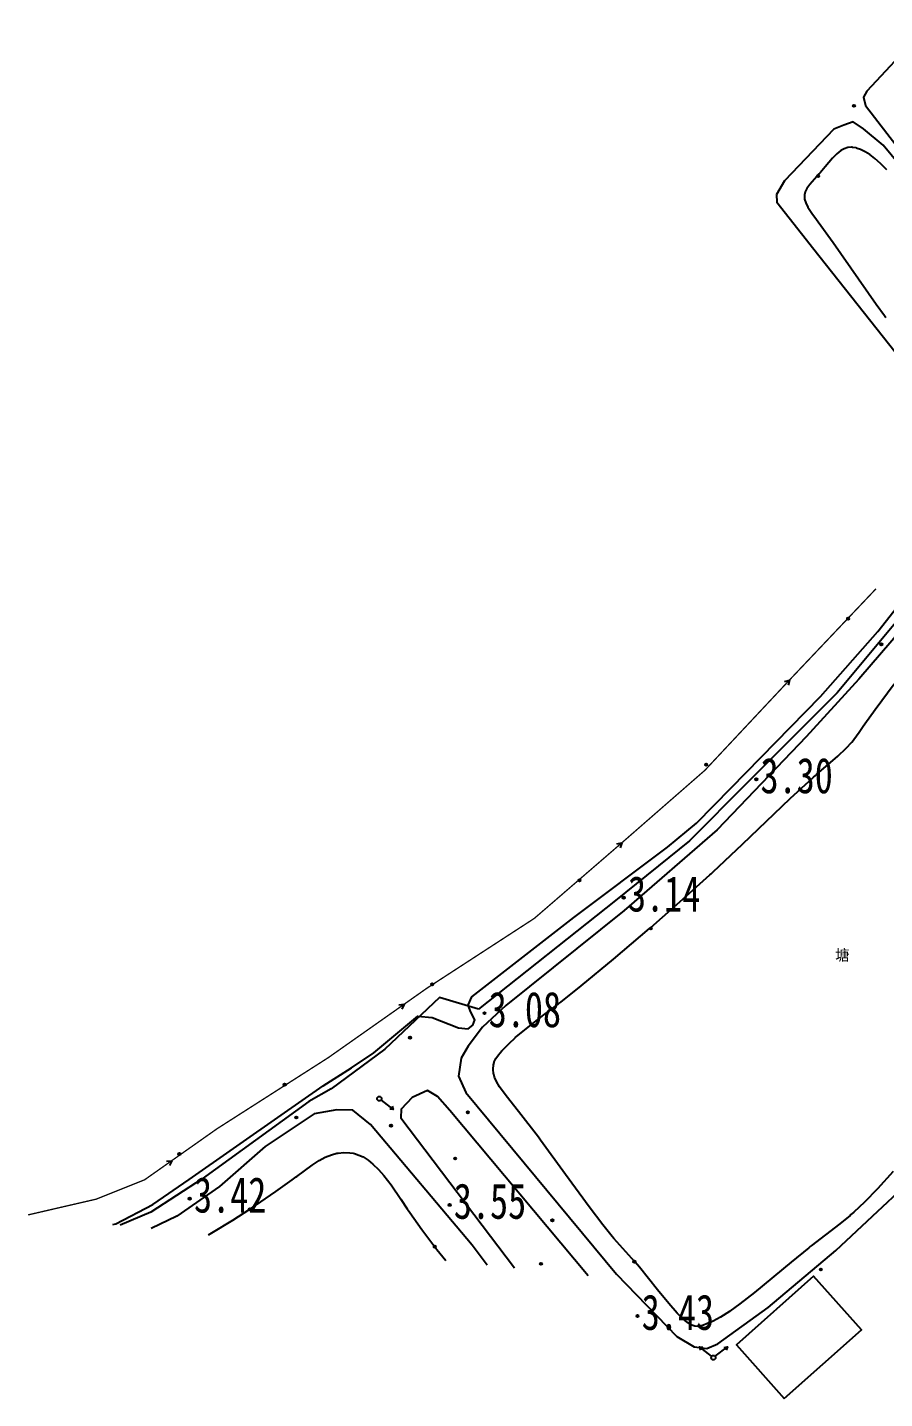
# Model space of a CAD drawing. Header units: metres. Extents: x 494039 to 619385, y 3351420 to 3402703.
# Drawn here: x 594407.9 to 594504.6, y 3392961.1 to 3393115.8 of the extents above; entities that cross this region are included whole.
import ezdxf
from ezdxf.enums import TextEntityAlignment as Align

# ---------------------------------------------------------------- set-up
doc = ezdxf.new("R2010")
doc.units = ezdxf.units.M
doc.linetypes.add('2450', pattern=[0])
doc.linetypes.add('8521', pattern=[0])
for name, color, linetype in [('210100', 130, 'Continuous'), ('220200', 130, 'Continuous'), ('261302', 130, 'Continuous'), ('310300', 8, 'Continuous'), ('380202', 8, '2450'), ('541200', 8, 'Continuous'), ('720100', 8, 'Continuous'), ('760201', 8, '8521')]:
    doc.layers.add(name, color=color, linetype=linetype)

# ---------------------------------------------------------------- blocks, each defined once
blk = doc.blocks.new('dy')
blk.add_line((0.5, 0), (4, 0))
blk.add_lwpolyline([(3.31, 0.4), (4, 0), (3.31, -0.4)])
blk.add_circle((0, 0), 0.5)
blk = doc.blocks.new('y13')
blk.add_text('塘', height=2.5).set_placement((-1.67, -1.12))
blk = doc.blocks.new('zy')
at = {"layer": '261302', "flags": 128}
blk.add_lwpolyline([(-1.04, 0.6), (0, 0), (0, 0), (-1.04, -0.6)], dxfattribs=at)
blk = doc.blocks.new('p_point')
for radius in [0.25, 0.2, 0.15, 0.1, 0.05]:
    blk.add_circle((0, 0), radius)
blk.add_point((0, 0))
blk = doc.blocks.new('1-1&1-2&1-5')
at = {"layer": '210100', "color": 130, "flags": 128}
for points, elevation in [([(594504.87, 3393099.75), (594504.17, 3393100.48), (594503.53, 3393101.06), (594502.95, 3393101.5), (594502.44, 3393101.81), (594501.89, 3393102.06), (594501.54, 3393102.18), (594501.43, 3393102.22), (594501.4, 3393102.23), (594501.01, 3393102.3), (594500.98, 3393102.31), (594500.89, 3393102.31), (594500.46, 3393102.28), (594500.05, 3393102.15), (594499.67, 3393101.94), (594499.23, 3393101.59), (594498.74, 3393101.1), (594497.92, 3393100.11), (594497.35, 3393099.44), (594497.28, 3393099.35), (594497.23, 3393099.3), (594496.16, 3393098.11), (594495.85, 3393097.67), (594495.65, 3393097.28), (594495.57, 3393096.93), (594495.56, 3393096.88), (594495.56, 3393096.83), (594495.59, 3393096.46), (594495.72, 3393096.03), (594495.96, 3393095.54), (594496.4, 3393094.87), (594496.93, 3393094.15), (594497.11, 3393093.91), (594498.8, 3393091.57), (594503.68, 3393084.59), (594504.61, 3393083.32), (594504.77, 3393083.11)], 2.41), ([(594505.59, 3392986.71), (594503.8, 3392984.75), (594502.34, 3392983.26), (594501.13, 3392982.11), (594500.92, 3392981.93), (594500.82, 3392981.84), (594500.73, 3392981.76), (594499.56, 3392980.81), (594496.32, 3392978.33), (594496.23, 3392978.26), (594496.05, 3392978.11), (594494.06, 3392976.49), (594489.94, 3392973.05), (594488.29, 3392971.76), (594487.15, 3392970.95), (594487.1, 3392970.91), (594486.08, 3392970.27), (594485.25, 3392969.82), (594484.45, 3392969.47), (594484.25, 3392969.4), (594484.19, 3392969.38), (594484.17, 3392969.37), (594483.68, 3392969.24), (594483.58, 3392969.23), (594483.58, 3392969.23), (594483.53, 3392969.23), (594483.18, 3392969.26), (594482.85, 3392969.37), (594482.48, 3392969.58), (594482.03, 3392969.92), (594481.48, 3392970.44), (594481.36, 3392970.57), (594481.32, 3392970.61), (594481.21, 3392970.73), (594480.25, 3392971.82), (594478.99, 3392973.36), (594476.96, 3392975.91), (594476.47, 3392976.48), (594476.43, 3392976.53), (594474.06, 3392979.16), (594473.87, 3392979.37), (594472.8, 3392980.69), (594471.25, 3392982.71), (594468.59, 3392986.37), (594465.77, 3392990.24), (594465.61, 3392990.47), (594465.53, 3392990.57), (594463.29, 3392993.49), (594461.91, 3392995.25), (594461.84, 3392995.35), (594461.8, 3392995.4), (594461.14, 3392996.28), (594460.8, 3392996.85), (594460.59, 3392997.34), (594460.49, 3392997.7), (594460.48, 3392997.73), (594460.43, 3392998.24), (594460.47, 3392998.73), (594460.54, 3392999.01), (594460.55, 3392999.04), (594460.56, 3392999.07), (594460.74, 3392999.46), (594461.03, 3392999.88), (594461.4, 3393000.33), (594461.42, 3393000.35), (594461.45, 3393000.38), (594462.22, 3393001.17), (594462.9, 3393001.8), (594462.93, 3393001.83), (594463.03, 3393001.91), (594464.18, 3393002.86), (594466.16, 3393004.38), (594467.76, 3393005.59), (594467.86, 3393005.67), (594468.07, 3393005.83), (594470.35, 3393007.65), (594474.03, 3393010.69), (594478.08, 3393014.13), (594478.22, 3393014.25), (594481.86, 3393017.45), (594484.9, 3393020.2), (594485.03, 3393020.32), (594485.27, 3393020.54), (594488.56, 3393023.66), (594493.94, 3393028.8), (594496.1, 3393030.78), (594496.58, 3393031.21), (594496.83, 3393031.42), (594496.92, 3393031.5), (594499.34, 3393033.58), (594500.28, 3393034.48), (594500.91, 3393035.17), (594501.06, 3393035.35), (594501.13, 3393035.45), (594501.16, 3393035.48), (594501.76, 3393036.31), (594502.29, 3393037.09), (594502.31, 3393037.12), (594502.38, 3393037.23), (594503.54, 3393038.85), (594505.71, 3393041.74)], 2.46), ([(594428.28, 3392979.56), (594428.69, 3392979.8), (594431.05, 3392981.23), (594433.61, 3392982.88), (594435.91, 3392984.44), (594437.74, 3392985.75), (594438.2, 3392986.09), (594438.28, 3392986.16), (594439.98, 3392987.42), (594440.8, 3392987.96), (594441.47, 3392988.31), (594442.17, 3392988.6), (594442.79, 3392988.76), (594442.9, 3392988.78), (594442.93, 3392988.79), (594443.59, 3392988.85), (594444.25, 3392988.83), (594444.62, 3392988.77), (594444.79, 3392988.73), (594445.28, 3392988.57), (594445.74, 3392988.35), (594446.32, 3392987.99), (594446.86, 3392987.55), (594447.5, 3392986.93), (594448.1, 3392986.24), (594448.91, 3392985.19), (594450, 3392983.6), (594450.74, 3392982.49), (594450.85, 3392982.33), (594451.02, 3392982.09), (594452.37, 3392980.18), (594454.08, 3392977.91), (594455.07, 3392976.66)], 2.52)]:
    blk.add_lwpolyline(points, dxfattribs=dict(at, elevation=elevation))
at = {"layer": '220200', "color": 130, "const_width": 0.15, "elevation": 2.85, "flags": 128}
blk.add_lwpolyline([(594503.64, 3393052.47), (594493.88, 3393042.18), (594484.33, 3393031.99), (594474.96, 3393023.81), (594465.08, 3393015.28), (594452.97, 3393007.41), (594441.82, 3392999.56), (594429.24, 3392991.52), (594421.08, 3392985.77), (594415.63, 3392983.59), (594407.93, 3392981.81)], dxfattribs=at)
at = {"layer": '310300', "color": 8, "elevation": 5.9, "flags": 128}
blk.add_lwpolyline([(594493.29, 3392961.08), (594502, 3392968.83), (594496.61, 3392974.89), (594487.9, 3392967.13)], close=True, dxfattribs=at)
at = {"layer": '380202', "color": 8, "flags": 128}
for points, elevation in [([(594516.98, 3393061.48), (594513.71, 3393057.21), (594509.79, 3393053.37), (594499.27, 3393040.75), (594489.11, 3393030.57), (594482.59, 3393024.03), (594474.23, 3393017.31), (594458.76, 3393005.04)], 3.95), ([(594458.76, 3393005.04), (594454.39, 3393006.33), (594448.22, 3393000.5), (594442.15, 3392996.04), (594439.62, 3392994.62), (594427.59, 3392985.88), (594421.77, 3392982.11), (594418.32, 3392980.64)], 4.06)]:
    blk.add_lwpolyline(points, dxfattribs=dict(at, elevation=elevation))
at = {"layer": '720100', "color": 8}
for p in [(594501.16, 3393106.99, 2.89), (594497.12, 3393099.08, 1.95), (594500.5, 3393049.11, 1.84), (594504.24, 3393046.2, 3.25), (594484.48, 3393032.62, 1.88), (594490.13, 3393030.97, 3.3), (594470.18, 3393019.56, 1.9), (594475.17, 3393017.62, 3.14), (594478.23, 3393014.14, 1.83), (594453.54, 3393007.84, 1.82), (594459.45, 3393004.58, 3.08), (594451.05, 3393001.81, 3.17), (594436.89, 3392996.51, 1.77), (594457.57, 3392993.38, 3.38), (594438.2, 3392992.8, 3.31), (594448.9, 3392991.87, 3.39), (594425.01, 3392988.69, 1.79), (594456.14, 3392988.17, 2.58), (594426.18, 3392983.64, 3.42), (594455.51, 3392982.94, 3.55), (594432.98, 3392982.43, 2), (594467.11, 3392981.19, 3.45), (594453.84, 3392978.23, 2), (594476.37, 3392976.52, 1.83), (594465.83, 3392976.29, 2.56), (594497.42, 3392975.65, 3.25), (594476.72, 3392970.4, 3.43)]:
    blk.add_point(p, dxfattribs=at)
at = {"layer": '760201', "color": 8, "flags": 128}
for points, elevation in [([(594514.46, 3393112.04), (594511.25, 3393115.4), (594510.05, 3393115.84), (594508.36, 3393114.83), (594502.62, 3393108.66), (594502.22, 3393107.98), (594502.47, 3393107.02), (594507.27, 3393100.79), (594529.05, 3393074.74), (594554.68, 3393044.22), (594555.5, 3393043.91), (594556.3, 3393044.35), (594562.83, 3393050.43), (594563.72, 3393051.63), (594563.96, 3393052.5), (594563.7, 3393053.75), (594551.17, 3393068.02), (594524.47, 3393100.17)], 3.67), ([(594498.89, 3393104.36), (594493.33, 3393098.52), (594492.41, 3393096.97), (594492.46, 3393096.12), (594496.62, 3393090.83), (594518.49, 3393063.18), (594540.71, 3393037.33), (594544.46, 3393033.19), (594545.9, 3393032.7), (594546.76, 3393033.38), (594552.48, 3393039.02), (594553.58, 3393040.57), (594554.12, 3393041.79), (594553.8, 3393043.26), (594549.85, 3393047.98), (594527.8, 3393074.37), (594504.44, 3393102.55), (594502.25, 3393104.39), (594501.07, 3393105.18), (594500.03, 3393104.8)], 3.44), ([(594543.03, 3393025.55), (594543.52, 3393027.45), (594543, 3393029.5), (594541.25, 3393032.08), (594534.67, 3393039.45), (594518.74, 3393055.16), (594516.99, 3393055.71), (594514.71, 3393054.32), (594510.34, 3393052.35), (594505.44, 3393046.61), (594501.7, 3393042.27), (594495.76, 3393035.76), (594485.72, 3393025.28), (594475.21, 3393016.18), (594461.87, 3393005.44), (594459.23, 3393002.99), (594457.6, 3393000.86), (594456.8, 3392999.51), (594456.51, 3392997.48), (594457.33, 3392995.63), (594474.37, 3392975.12), (594481.16, 3392968.09), (594483.11, 3392966.93), (594484.54, 3392966.72), (594485.78, 3392967.27), (594491.49, 3392971.37), (594499.13, 3392977.79), (594503.27, 3392981.65), (594507.28, 3392985.42), (594514.89, 3392993.6), (594525.46, 3393004.78), (594531.33, 3393011.61), (594541.81, 3393023.28)], 4.28)]:
    blk.add_lwpolyline(points, close=True, dxfattribs=dict(at, elevation=elevation))
for points, elevation in [([(594417.5, 3392980.73), (594417.82, 3392980.8), (594422.03, 3392982.98), (594426.12, 3392985.81), (594436.5, 3392993.06), (594441.24, 3392996.38), (594444.44, 3392998.4), (594446.96, 3393000.11), (594451.94, 3393004.23), (594453.54, 3393004.09), (594456.53, 3393002.94), (594457.61, 3393002.81), (594458.15, 3393003.22), (594458.36, 3393003.82), (594457.9, 3393004.7), (594457.61, 3393005.49), (594458.01, 3393006.42), (594469.53, 3393015.37), (594480.11, 3393023.31), (594483.4, 3393026.03), (594487.29, 3393030.01), (594497.39, 3393040.32), (594503.85, 3393047.66), (594508.86, 3393054.03)], 4.15), ([(594471.15, 3392974.92), (594455.53, 3392993.61), (594454.16, 3392995.16), (594453.02, 3392995.84), (594451.27, 3392995.05), (594450.05, 3392993.76), (594450.02, 3392992.78), (594462.85, 3392975.82)], 4.06), ([(594459.77, 3392976.15), (594458.05, 3392978.38), (594446.6, 3392992), (594444.59, 3392993.62), (594442.8, 3392993.68), (594440.23, 3392993.2), (594434.71, 3392989.52), (594429.55, 3392985.02), (594424.73, 3392981.67), (594421.82, 3392980.26)], 3.83)]:
    blk.add_lwpolyline(points, dxfattribs=dict(at, elevation=elevation))
at = {"color": 8, "linetype": 'Continuous', "xscale": 0.5, "yscale": 0.5, "zscale": 0.5}
blk.add_blockref('y13', (594499.88, 3393011.07), dxfattribs=at)
at = {"layer": '261302', "color": 130, "linetype": 'Continuous', "xscale": 0.5, "yscale": 0.5, "zscale": 0.5}
for p, rotation in [((594493.88, 3393042.18, 2.85), 46.54302336461451), ((594474.96, 3393023.81, 2.85), 42.252347350869), ((594450.37, 3393005.58, 2.85), 35.14770674900799), ((594424.15, 3392987.93, 2.85), 35.20584421007619)]:
    blk.add_blockref('zy', p, dxfattribs=dict(at, rotation=rotation))
at = {"layer": '541200', "color": 8, "linetype": 'Continuous', "xscale": 0.5, "yscale": 0.5, "zscale": 0.5}
for p, rotation in [((594447.58, 3392994.93), 322.2113265983148), ((594485.29, 3392965.7), 142.2113265983149), ((594485.29, 3392965.7), 36.92145639781094)]:
    blk.add_blockref('dy', p, dxfattribs=dict(at, rotation=rotation))
at = {"layer": '720100', "color": 8, "linetype": 'Continuous', "xscale": 0.5, "yscale": 0.5, "zscale": 0.5}
for p in [(594501.16, 3393106.99, 2.89), (594497.12, 3393099.08, 1.95), (594500.5, 3393049.11, 1.84), (594504.24, 3393046.2, 3.25), (594484.48, 3393032.62, 1.88), (594490.13, 3393030.97, 3.3), (594470.18, 3393019.56, 1.9), (594475.17, 3393017.62, 3.14), (594478.23, 3393014.14, 1.83), (594453.54, 3393007.84, 1.82), (594459.45, 3393004.58, 3.08), (594451.05, 3393001.81, 3.17), (594436.89, 3392996.51, 1.77), (594457.57, 3392993.38, 3.38), (594438.2, 3392992.8, 3.31), (594448.9, 3392991.87, 3.39), (594425.01, 3392988.69, 1.79), (594456.14, 3392988.17, 2.58), (594426.18, 3392983.64, 3.42), (594432.98, 3392982.43, 2), (594455.51, 3392982.94, 3.55), (594467.11, 3392981.19, 3.45), (594453.84, 3392978.23, 2), (594465.83, 3392976.29, 2.56), (594476.37, 3392976.52, 1.83), (594497.42, 3392975.65, 3.25), (594476.72, 3392970.4, 3.43)]:
    blk.add_blockref('p_point', p, dxfattribs=at)
at = {"layer": '720100', "color": 8, "width": 0.75}
for s, p in [('3.30', (594490.61, 3393031.4, 3.3)), ('3.14', (594475.65, 3393018.05, 3.14)), ('3.08', (594459.93, 3393005, 3.08)), ('3.42', (594426.66, 3392984.07, 3.42)), ('3.55', (594455.99, 3392983.37, 3.55)), ('3.43', (594477.2, 3392970.83, 3.43))]:
    blk.add_text(s, height=4, dxfattribs=at).set_placement(p, align=Align.MIDDLE_LEFT)

msp = doc.modelspace()

# ---------------------------------------------------------------- block references
msp.add_blockref('1-1&1-2&1-5', (0, 0))

doc.saveas('drawing.dxf')
